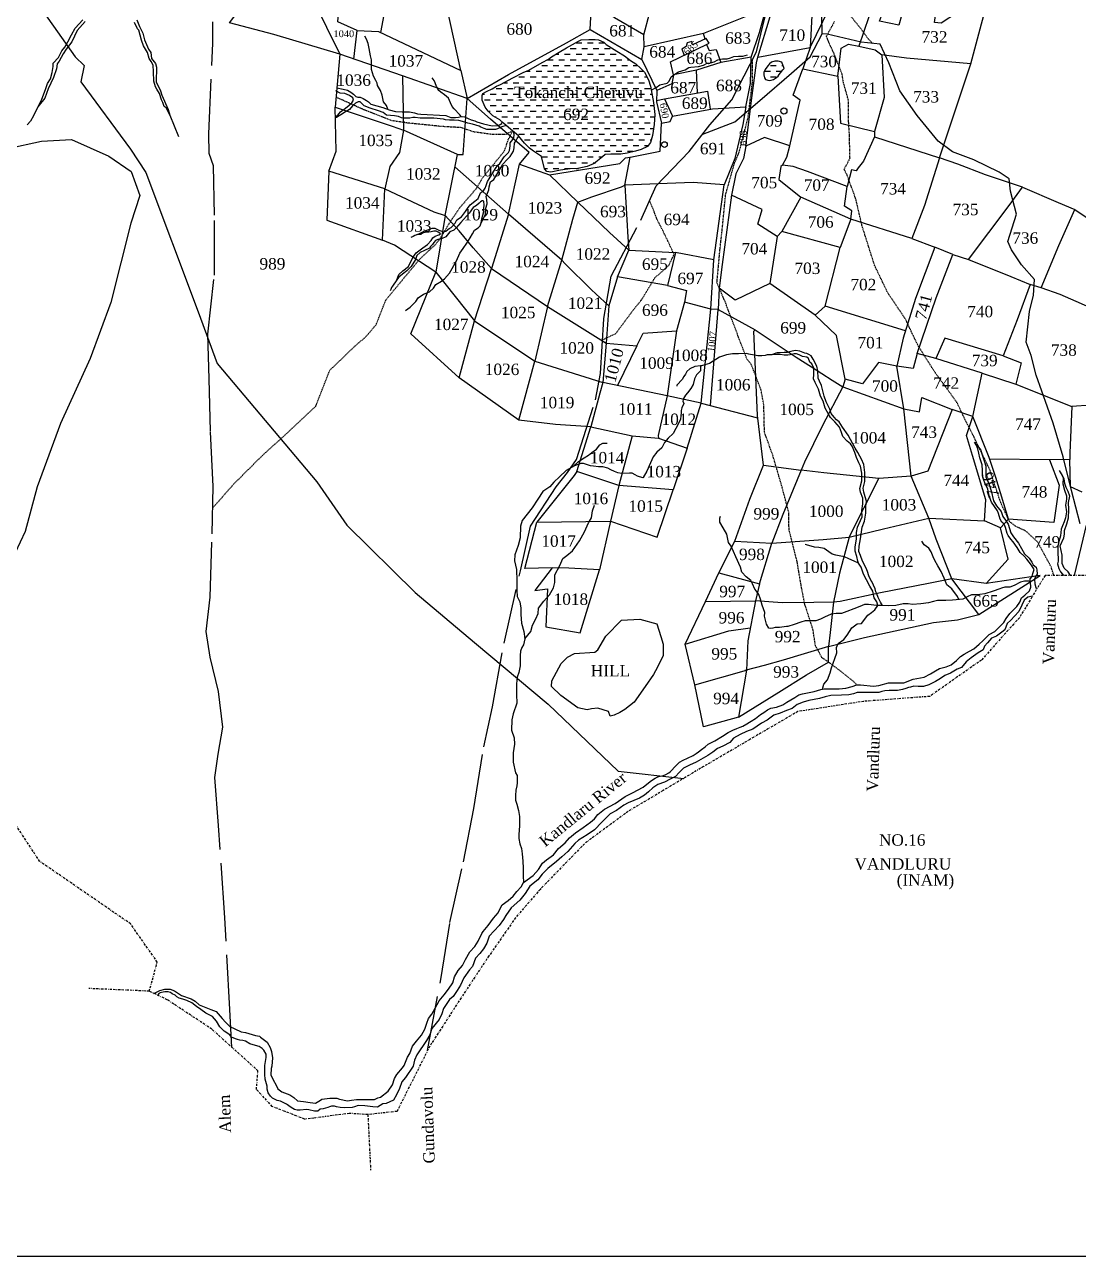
# Model space of a CAD drawing. Header units: inches. Extents: x 36 to 754, y 139 to 910.
# Drawn here: x 324.4 to 554.9, y 139.4 to 409 of the extents above; entities that cross this region are included whole.
import ezdxf

# ---------------------------------------------------------------- set-up
doc = ezdxf.new("R2010")
doc.units = ezdxf.units.IN
doc.header["$MEASUREMENT"] = 0
for name, pattern in [('ACAD_ISO02W100', [15, 12, -3]), ('ACAD_ISO07W100', [3, 0, -3]), ('BORDER', [1.75, 0.5, -0.25, 0.5, -0.25, 0, -0.25])]:
    doc.linetypes.add(name, pattern=pattern)
for name, color, linetype in [('CARTTRACK', 30, 'ACAD_ISO02W100'), ('HILL', 8, 'Continuous'), ('NALA', 4, 'Continuous'), ('SURVEY_BND', 7, 'Continuous'), ('SURVEY_NO', 7, 'Continuous'), ('TEXT', 7, 'Continuous'), ('WATER_BODY', 4, 'Continuous')]:
    doc.layers.add(name, color=color, linetype=linetype)
doc.layers.add('FOOTPATH', color=150, linetype='ACAD_ISO07W100', lineweight=30)
doc.layers.add('VILL_BOUNDARY', color=6, linetype='BORDER', lineweight=30)
doc.styles.get("Standard").update_dxf_attribs({"font": 'TIMES.TTF'})

msp = doc.modelspace()

# ---------------------------------------------------------------- hatches: boundary and pattern name
at = {"layer": 'WATER_BODY'}
h = msp.add_hatch(dxfattribs=at)
h.set_pattern_fill('DASH', color=256, scale=10, style=0)
h.paths.add_polyline_path([(462.12, 387.09), (462.27, 389.29), (461.98, 391.9), (461.31, 395.46), (460.83, 396.88), (459.95, 398.56), (459.21, 399.37), (458.11, 400.37), (456.92, 401.09), (455.6, 402.1), (453.9, 403.13), (452.74, 403.88), (451.59, 404.59), (451.05, 405.09), (449.93, 405.61), (449.17, 405.68), (447.83, 405.68), (446.12, 405.64), (445.55, 405.31), (442.95, 403.9), (441.34, 402.91), (439.61, 401.94), (439.01, 401.38), (437.59, 400.65), (434.66, 398.97), (433.42, 398.45), (431.16, 397.34), (428.48, 395.85), (427.58, 395.49), (426.63, 394.88), (425.42, 394.35), (424.64, 393.89), (424.49, 393.48), (424.48, 392.93), (424.48, 392.45), (424.72, 391.94), (425.13, 390.88), (425.8, 390.05), (426.8, 389.01), (428.33, 388.13), (429.16, 387.39), (430.22, 386.42), (432.41, 384.66), (433.71, 383.04), (434.82, 381.91), (435.67, 381.28), (437.41, 380.09), (438.11, 377.41), (438.59, 376.8), (439.46, 376.71), (441.62, 377.12), (443.7, 377.39), (445.37, 377.47), (447.45, 377.93), (449, 378.55), (450.77, 380.01), (451.39, 380.55), (452.64, 380.61), (454.78, 380.6), (456.19, 380.81), (457.98, 381.26), (459.26, 381.65), (460.6, 382.28), (461.31, 383.16), (461.73, 384.7)])
h.paths.add_polyline_path([(490.27, 399.03), (490.52, 399.37), (490.02, 400.74), (489.19, 400.96), (488.5, 400.96), (487.75, 400.74), (487.35, 400.35), (486.97, 399.93), (486.38, 399.12), (486.07, 398.49), (486.05, 397.95), (486.21, 397.28), (486.41, 396.97), (487.22, 396.7), (487.66, 396.79), (488.16, 396.97), (488.43, 397.08), (488.83, 397.42), (489.24, 397.69), (489.46, 398.02), (489.75, 398.4)])
h.paths.add_polyline_path([(463.71, 382.7, 1), (464.97, 382.7, 1)])
h.paths.add_polyline_path([(430.81, 392.18), (459.69, 392.18), (459.69, 396.11), (430.81, 396.11)], flags=24)
h.paths.add_polyline_path([(441.54, 387.38), (448.35, 387.38), (448.35, 391.2), (441.54, 391.2)], flags=24)

# ---------------------------------------------------------------- linework, layer by layer
at = {"lineweight": 30}
msp.add_lwpolyline([(36.11, 909.96), (753.74, 909.96), (753.74, 139.44), (36.11, 139.44)], close=True, dxfattribs=at)
at = {"layer": 'CARTTRACK'}
for points in [[(412.53, 184.49), (415.48, 200.43), (417.43, 212.53), (420.36, 225.77), (422.64, 237.44), (424.8, 250.95), (426.7, 259.7), (429.25, 273.65), (432.85, 289.42), (435.02, 299.18), (440.62, 307.82), (443.15, 310.97), (445.09, 313.83), (449.25, 326.88), (450.32, 332.6), (451.11, 344.62), (452.66, 353.95), (459.2, 366.2), (462.5, 373.71), (469.75, 381.2), (474.27, 387.02), (479.05, 392.5), (484.45, 403.01), (487.82, 416.64)], [(555.3, 299.74), (553.37, 307.01), (551.55, 314.42), (549.36, 321.78), (545.65, 332.25), (544.55, 336.55), (543.45, 339.46), (544.17, 346.19), (545.04, 349.73), (545.31, 353.21), (542.43, 356.42), (540.24, 359.67), (539.48, 361.52), (541.34, 367.52), (540.05, 372.51), (539.75, 375.23), (537.54, 376.69), (531.98, 379.37), (527.32, 381.15), (524.22, 383.49), (519.64, 389.05), (515.84, 394.5), (513.42, 400.6), (511.49, 404.68), (507.34, 405.12), (499.93, 406.84), (498.81, 406.95), (498.65, 415.46)], [(369.74, 185.17), (369.28, 193.45), (368.21, 213.51), (366.78, 233.7), (366.03, 244.21), (366.72, 249.36), (367.75, 255.25), (366.77, 263.07), (365, 270.56), (364.08, 276.17), (364.94, 283.71), (365.4, 297.55), (365.63, 307.89), (365.06, 320.02), (364.77, 331.45), (364.48, 341.25), (365.91, 354.13), (365.91, 367.23), (365.68, 378.05), (364.77, 380.79), (364.71, 385.03), (365.57, 404.93), (365.57, 409.54)], [(472.7, 385.01), (479.74, 387.72), (485.18, 392.33), (492.16, 398.31), (496.24, 401.93), (498.81, 406.95)]]:
    msp.add_lwpolyline(points, dxfattribs=at)
at = {"layer": 'FOOTPATH', "ltscale": 0.0001}
for points in [[(549.51, 288.42), (548.91, 290.33), (546, 295.7), (543.35, 298.15), (541.16, 299.2), (539.81, 300.22), (537.89, 304.36), (535.46, 311.69), (533.18, 316.32), (532.01, 318.8), (530.14, 322.45), (528.28, 326.32), (527.38, 327.58), (523.5, 332.88), (519.93, 338.51), (518.55, 341.33), (517.13, 344.41), (513.17, 350.29), (510.31, 356.25), (507.55, 364.98), (506.22, 370.75), (504.21, 376.21), (503.64, 377.28), (504.93, 379.71), (504.78, 385.23), (504.63, 387.66), (504.63, 392.27), (503.49, 396.29), (503.19, 398.09), (501.45, 402.6), (500.37, 404.88), (499.77, 406.41), (501.57, 409.66)], [(503.87, 412.29), (507.15, 408.26), (508.96, 405.77), (509.87, 404.85)], [(506.41, 264.48), (505.64, 265.27), (502.84, 267.51), (500.56, 269.23), (498.79, 270.44), (497.37, 273.06), (496.81, 276.68), (495.04, 282.13), (494.22, 286.35), (493.36, 291.47), (491.6, 298.38), (491.51, 302.34), (489.96, 308.18), (488.02, 314.76), (486.21, 319.8), (486.08, 325.65), (485.47, 329), (484.44, 331.67), (483.32, 334.6), (482.33, 335.89), (480.99, 339.4), (477.67, 348.18), (475.82, 352.46), (476.51, 360), (476.98, 364.09), (477.72, 371.73), (479.65, 378.62), (480.69, 381.05), (482.63, 388.62), (483.62, 396.61), (483.58, 401.33)], [(365.52, 303.19), (370.1, 308.4), (376.41, 314.7), (382.43, 320.15), (388.05, 325.42), (391.11, 333.27), (394.66, 336.72), (396.58, 338.59), (398.99, 340.61), (401.21, 343.22), (403.38, 348.68), (407.51, 353.67), (410.95, 357.82), (414.14, 360.71), (415.22, 362.04), (417.5, 365.83), (419.66, 369.01), (423.25, 373.15), (424.55, 375.41), (429.34, 381.31), (430.19, 383.81), (431.12, 385.69), (429.65, 384.95), (426.41, 384.95), (422.68, 385.47), (419.8, 386.42), (415.64, 386.66), (408.16, 387.43), (404.6, 387.95), (401.46, 389.22), (398.55, 390.34), (392.46, 393.1)], [(450.81, 340.02), (453.67, 341.34), (457.61, 346.64), (459.3, 348.7), (462.26, 353.57), (465.31, 356.3), (466.44, 358.67), (465.08, 361.63), (463.98, 363.89), (462.77, 366.27), (462.07, 368.06), (461.76, 368.88), (461.06, 370.44)]]:
    msp.add_lwpolyline(points, dxfattribs=at)
at = {"layer": 'HILL', "ltscale": 0.0001}
msp.add_lwpolyline([(320.75, 381.87), (328.09, 383.44), (334.65, 383.79), (342.78, 380.21), (347.68, 376.8), (349.6, 371.56), (347.59, 365.54), (343.24, 348.16), (338.69, 335.93), (332.22, 321.7), (327.15, 307.83), (324.52, 298.05), (321.2, 291.06)], dxfattribs=at)
msp.add_lwpolyline([(452.11, 258.65), (449.74, 259.39), (448.4, 259.24), (447.45, 259), (445.43, 259.47), (441.65, 262.19), (439.67, 264.13), (439.71, 265.41), (441.76, 269.16), (443.1, 270.58), (444.64, 271.36), (449.1, 271.68), (449.77, 272.15), (451.51, 275.15), (454.91, 278.67), (458.94, 278.87), (462.69, 277.81), (463.56, 275.09), (464.07, 273.39), (464.07, 270.95), (462.85, 268.34), (461.98, 266.73), (460.12, 264.1), (457.75, 260.67), (455.7, 259.13), (454.55, 258.42), (453.33, 257.83), (452.46, 257.67)], close=True, dxfattribs=at)
at = {"layer": 'NALA'}
for points in [[(337.64, 409.67), (335.89, 407.67), (334.69, 405.16), (333.49, 403.57), (332.81, 402.55), (331.97, 400.97), (331.53, 400.35), (331.38, 399.27), (330.71, 397.38), (329.55, 394.88), (328.78, 392.87), (327.31, 390.97), (326.36, 388.98), (325.64, 387.84), (324.94, 387.01)], [(327.26, 390.87), (328.09, 392.44), (328.39, 393.21), (328.94, 394.78), (329.41, 396.06), (330.06, 397.1), (330.41, 398.49), (330.6, 399.8), (330.61, 400.51), (331.8, 401.77), (332.51, 403.22), (333.15, 404.01), (333.87, 405.19), (334.63, 406.74), (335.45, 408.15), (337.09, 409.97)], [(348.93, 410.02), (349.51, 408.55), (350.23, 407.1), (350.6, 405.66), (351.08, 404.59), (351.5, 403.6), (351.98, 402.83), (352.15, 401.55), (353.02, 400.46), (353.24, 399.63), (353.13, 396.44), (354.08, 394.45), (354.38, 393.54), (355.79, 390.39), (356.18, 389.11), (358.02, 384.51)], [(356.18, 389.11), (355.38, 390.72), (354.94, 391.05), (354.64, 391.94), (354.32, 392.51), (353.9, 393.88), (353.34, 394.81), (353, 395.35), (352.67, 396.62), (352.6, 398.63), (352.49, 400.1), (352.05, 400.91), (351.66, 401.53), (351.26, 402.86), (350.4, 404.3), (349.93, 405.59), (349.35, 407.73), (349.08, 408.01), (348.45, 409.43)], [(403.85, 390.43), (403.57, 391.25), (402.9, 392.05), (402.57, 393.5), (402.21, 394.52), (401.8, 395.25), (401.6, 395.65), (401.49, 396.15), (401.22, 396.74), (400.69, 397.66), (400.27, 399.15), (400.27, 401.28), (400.01, 402.16), (399.73, 403.72), (399.56, 404.84), (399.18, 405.78), (398.79, 406.43)], [(461.46, 394.65), (462.54, 395.18), (463.32, 395.75), (464.97, 396.16), (465.38, 396.58), (465.81, 397.56), (466.38, 397.98), (467.39, 398.62), (468.84, 399.06), (469.64, 399.54), (470.12, 399.67), (471.78, 399.79), (472.88, 400.1), (473.69, 400.53), (474.44, 400.58), (475.22, 400.85), (476.04, 401.22), (477.01, 401.45), (478.06, 401.5), (478.77, 401.68), (479.48, 401.98), (480.51, 402.09), (481.47, 402.09), (482.5, 402.34)], [(419.93, 388.81), (419.56, 389.22), (418.33, 390.53), (417.9, 391.05), (417.54, 391.87), (417.14, 392.83), (416.25, 393.57), (415.46, 394.17), (414.98, 394.53), (414.5, 395.4), (414.21, 396.24), (413.95, 396.74), (413.52, 397.31)], [(429.74, 386.86), (428.74, 386.56), (427.84, 386.17), (427.38, 385.98), (426.72, 386.04), (426.13, 386.04), (425.49, 386.04), (424.94, 386.22), (424.2, 386.52), (423.81, 386.71), (423.07, 386.96), (422.38, 387.16), (421.36, 387.37), (420.65, 387.58), (419.35, 387.99), (418.35, 388.05), (417.33, 388.05), (416.44, 388.1), (416, 388.29), (413.86, 388.5), (410.94, 388.46), (409.78, 388.67), (409.29, 388.67), (408.64, 388.52), (407.93, 388.52), (407.36, 388.52), (406.83, 388.56), (406.15, 388.89), (405.31, 389.01), (403.52, 389.16), (402.78, 389.71), (401.76, 390.07), (399.95, 390.7), (398.64, 391.19), (397.75, 392.06), (397.31, 392.07), (396.78, 391.77), (396.38, 391.43), (396.08, 391.21), (395.47, 390.41), (394.6, 389.88), (393.56, 389.19), (392.59, 388.6), (392.37, 388.56), (392.88, 389.14), (393.47, 389.84), (394.55, 390.71), (395.37, 391.31), (395.98, 391.88), (396.33, 392.43), (396.21, 392.92), (395.43, 393.47), (394.41, 393.86), (393.39, 393.98), (392.49, 394.45)], [(392.67, 395.12), (394.05, 394.87), (395, 394.65), (395.74, 394.17), (396.36, 393.77), (396.85, 393.2), (397.24, 393.12), (397.81, 393.09), (398.46, 392.8), (399.2, 392.34), (399.6, 392.03), (400.12, 391.55), (402.71, 390.79), (404.15, 390.34), (405.49, 389.94), (406.96, 389.88), (408.61, 389.86), (409.65, 389.66), (410.32, 389.44), (411.05, 389.37), (416.53, 389.08), (417.6, 388.64), (418.67, 388.64), (419.32, 388.71), (419.6, 388.79), (420.18, 388.82), (420.62, 388.79), (421.44, 388.42), (422.07, 388.12), (422.88, 387.87), (423.31, 387.68), (424.73, 387.27), (426.65, 386.8), (427.97, 386.92), (428.44, 387.14), (428.77, 387.31), (428.83, 387.69)], [(410.29, 363.04), (411.9, 363.82), (412.77, 364.16), (413.55, 364.44), (414.12, 364.44), (415.01, 363.99), (415.4, 363.83), (416.11, 363.59), (416.55, 363.77), (416.85, 364.09), (417.22, 364.35), (417.68, 364.58), (418.55, 365.52), (418.96, 366.21), (419.92, 366.9), (420.8, 368.1), (421.25, 368.73), (421.82, 369.55), (422.83, 370.31), (423.58, 370.89), (424.14, 372.15), (424.82, 372.73), (425.09, 373.15), (425.36, 373.74), (425.62, 374.63), (426.02, 375.25), (427.35, 377.48), (427.93, 378.23), (428.36, 378.59), (429.31, 380.06), (430.25, 381), (430.42, 381.38), (430.56, 382.42), (430.59, 383.08), (431.16, 383.82), (431.39, 384.34), (431.44, 384.71), (431.36, 385.5)], [(424.27, 365.56), (425.2, 367.42), (425.3, 368.82), (425.55, 369.76), (425.46, 370.72), (425.32, 371.33), (425.96, 372.78), (426.03, 373.5), (426.28, 374.56), (426.99, 375.07), (428.15, 376.92), (428.62, 377.79), (429.02, 378.43), (429.97, 379.46), (430.56, 380.11), (431.33, 381.3), (431.47, 382.01), (431.56, 383), (431.87, 383.61), (432.13, 384.03), (432.46, 384.58)], [(407.7, 346.39), (408.72, 347.15), (409.94, 348.37), (410.49, 349.21), (411.67, 349.97), (412.94, 350.5), (413.83, 351.29), (414.36, 352.13), (415.57, 352.81), (416.25, 353.36), (417.31, 354.59), (418.82, 357.28), (419.56, 358.97), (420.3, 360), (421.09, 361.16), (421.83, 362.28), (422.34, 363.2), (422.76, 363.95), (423.62, 364.51), (424.04, 364.91), (424.27, 365.56), (424.43, 366.49), (424.83, 368.05), (424.83, 368.74), (424.9, 369.5), (424.86, 370.26), (424.67, 370.4), (424.46, 370.43), (424.07, 370.2), (423.81, 369.91), (423.21, 369.37), (422.52, 368.93), (422.1, 368.43), (421.87, 368), (421.62, 367.72), (419.8, 365.67), (418.78, 364.49), (418.29, 363.95), (417.43, 363.6), (416.49, 362.56), (415.57, 362.09), (414.74, 361.96), (414.26, 361.73), (413.86, 361.26), (413.57, 360.85), (413.15, 360.4), (412.93, 360.02), (411.86, 359.5), (410.92, 359.12), (410.16, 358.46), (409.86, 357.56), (408.97, 356.04), (408, 355.09), (407.02, 354.39), (406.23, 353.71), (405.79, 353.09), (404.87, 351.71), (404.63, 351.42), (404.48, 351.01), (404.38, 350.74)], [(405.79, 353.09), (406.26, 354.29), (407.1, 355.11), (408.33, 356.01), (409.32, 357.97), (410.04, 359.04), (411.52, 360.14), (412.51, 360.82), (413.3, 361.75), (413.66, 362.33), (414.22, 362.67), (414.96, 362.94), (415.37, 363.15), (415.21, 363.31), (414.85, 363.56), (414.41, 363.75), (413.89, 363.75), (413.34, 363.63), (412.79, 363.57), (412.02, 363.48), (411.44, 363.31), (411.02, 363.06), (410.29, 363.04), (409.74, 362.85), (409.34, 362.6), (408.88, 362.36)], [(498.92, 263.55), (499.19, 264.61), (500.04, 265.61), (500.59, 267.12), (500.88, 268.21), (501.64, 270.27), (502.01, 271.52), (501.98, 272.68), (502.34, 273.53), (503.56, 274.42), (504.29, 275.37), (505.3, 276.96), (506.48, 277.82), (507.43, 277.89), (508.81, 279.75), (509.61, 280.31), (510.33, 280.92), (511.01, 281.87), (510.79, 282.66), (510.23, 283.57), (509.94, 284.96), (509.25, 286.07), (508.52, 287.51), (507.85, 288.74), (507.39, 290.27), (506.8, 291.13), (506.62, 291.55), (506.45, 292.61), (506.08, 293.72), (506.06, 294.67), (506.36, 296.4), (506.37, 297.84), (506.59, 298.97), (507.25, 300.42), (507.62, 301.24), (507.53, 302.68), (507.75, 304.13), (507.7, 305.31), (507.24, 306.69), (507.08, 307.44), (507.5, 309.13), (507.48, 310.84), (507.19, 312.38), (506.88, 313.09), (506.33, 314.21), (505.95, 315.31), (505.43, 316.69), (505.02, 317.2), (504.27, 317.8), (503.36, 318.85), (503.06, 319.68), (502.6, 320.9), (501.63, 322.08), (500.68, 322.98), (500.14, 323.86), (499.53, 325.03), (499.06, 326.56), (498.5, 327.67), (498.01, 329.16), (497.33, 330.67), (496.96, 331.48), (497.02, 332.43), (497.02, 333.78), (496.56, 334.72), (496.16, 335.09), (495.85, 335.93), (495.5, 336.2), (494.55, 336.37), (493.78, 336.73), (493.21, 336.93), (492.72, 336.93), (491.85, 336.73), (491.3, 336.62), (490.56, 336.62), (489.74, 336.77), (489.26, 336.77), (488.86, 336.77), (487.8, 336.67), (486.81, 336.67), (486.37, 336.57), (485.61, 336.51), (484.76, 336.51), (482.83, 336.82), (482.31, 336.99), (480.54, 336.95), (479.19, 336.91), (477.9, 336.72), (477.27, 336.49), (476.4, 336.2), (474.22, 334.83), (473.17, 334.51), (472.45, 334.33), (472.25, 334.31), (472.23, 333.21), (471.37, 332.35), (470.92, 331.42), (470.59, 330.21), (470.1, 329.37), (469.41, 328.42), (468.95, 327.88), (468.5, 327.18), (468.38, 326.59), (468.55, 326.04), (468.14, 325.08), (468.02, 324.52), (468.03, 324.05), (467.93, 323.41), (467.86, 322.55), (466.86, 320.57), (466.24, 319.47), (465.15, 318.47), (464.36, 317.5), (463.74, 316.35), (462.65, 315.44), (461.87, 314.38), (461.32, 313.09), (460.48, 311.28), (459.67, 309.85), (459.64, 309.82), (458.46, 310.14), (457.94, 310.46), (457.28, 310.78), (456.72, 310.83), (454.96, 310.77), (454.11, 310.91), (453.43, 311.19), (452.63, 311.53), (451.99, 311.9), (450.85, 312.18), (449.91, 312.18), (448.82, 312.36), (448.16, 312.45), (446.66, 312.9), (446.03, 312.9), (444.67, 312.45), (442.81, 311.43), (441.36, 310.01), (440.15, 308.86), (439.24, 307.8), (437.73, 306.78), (436.66, 305.09), (435.41, 303.23), (433.22, 300.42), (432.83, 299.2), (432.75, 296.68), (432.31, 295.01), (431.6, 292.94), (431.53, 291.64), (432, 289.71), (432.02, 287.27), (432.07, 285.11), (432.15, 283.82), (432.7, 282.64), (432.91, 281.29), (432.91, 279.86), (433.04, 277.99), (433.58, 276.14), (433.79, 274.58), (433.53, 273.26), (433.14, 272.66), (432.85, 271.86), (432.77, 270.92), (432.77, 269.62), (432.77, 268.63), (432.46, 267.2), (432.15, 266.21), (431.99, 264.71), (431.99, 262.37), (432.05, 260.52), (431.24, 258.13), (430.98, 256.85), (430.92, 254.59), (431.44, 252.87), (431.55, 251.52), (431.26, 249.65), (431.26, 247.59), (431.73, 245.25), (432.09, 244.68), (432.09, 243.07), (432.07, 242.39), (431.83, 241.43), (431.78, 240.31), (431.78, 239.27), (432.07, 238.41), (432.38, 236.98), (432.64, 235.71), (432.61, 234.8), (432.66, 233.67), (432.47, 231.73), (432.49, 230.84), (432.7, 229.74), (433.05, 228.7), (433.23, 227.52), (433.38, 225.94), (433.41, 224.37), (433.45, 222.7), (433.51, 221.25)], [(512, 281.85), (511.6, 282.56), (511.12, 283.58), (510.76, 284.43), (510.6, 284.88), (510.43, 285.53), (509.68, 287.09), (509.45, 287.4), (509.05, 288.35), (508.73, 289.32), (508.45, 290.05), (507.65, 291.57), (507.22, 292.77), (506.86, 293.66), (506.9, 294.84), (507.22, 296.44), (507.45, 297.94), (507.6, 299), (508.07, 300.33), (508.41, 302.09), (508.36, 303.51), (508.55, 304.72), (508.26, 305.61), (507.94, 306.66), (507.79, 307.56), (508.19, 309), (508.17, 310.24), (508.16, 310.96), (507.98, 312.69), (507.45, 313.86), (507.05, 314.53), (506.62, 315.31), (506.09, 316.29), (504.51, 319.1), (503.31, 320.9), (502.58, 322.01), (501.94, 322.49), (501.43, 323.05), (500.78, 323.89), (500.48, 324.82), (499.68, 326.45), (499.25, 327.67), (498.67, 330.03), (498.27, 330.95), (497.95, 331.62), (497.91, 333.2), (497.68, 334.24), (496.86, 335.78), (496.4, 336.47), (495.92, 336.8), (495.47, 337.01), (495.03, 337.08), (493.92, 337.51), (492.99, 337.62), (492.28, 337.48), (491.97, 337.41), (491.18, 337.21), (490.52, 337.19), (489.53, 337.16), (488.96, 337.15), (488.68, 337.07), (487.8, 336.67)], [(472.25, 334.31), (470.96, 334.17), (469.89, 333.67), (469.27, 333.07), (468.91, 332.48), (468.57, 332), (468.25, 331.32), (467.06, 330.06), (467.06, 329.88)], [(352.65, 196.97), (353.97, 197.59), (355.08, 197.9), (356.2, 197.9), (357.2, 197.52), (358.72, 196.54), (360.8, 195.78), (361.69, 195.31), (362.59, 194.48), (365.13, 193.43), (366.25, 193.01), (367.62, 191.48), (368.3, 190.67), (369.25, 189.75), (370.39, 189.2), (371.72, 188.58), (372.73, 188.43), (373.43, 188.22), (374.86, 187.8), (375.73, 187.64), (376.01, 187.39), (377.41, 186.28), (378.08, 185.11), (378.36, 184.3), (378.58, 182.86), (378.49, 181.06), (378.32, 180.55), (378.26, 179.18), (378.78, 178.04), (379.39, 176.93), (379.74, 176.11), (380.65, 175.41), (382.39, 174.76), (383.25, 174.2), (384.1, 173.46), (385.42, 173.31), (386.86, 173.11), (387.99, 172.94), (388.38, 173.15), (389.12, 173.63), (389.38, 173.81), (391.17, 174.04), (392.65, 174.05), (393.28, 173.83), (395.03, 173.51), (395.88, 173.64), (396.96, 173.76), (398.23, 173.78), (399.44, 173.78), (400.92, 173.78), (401.67, 174.1), (402.21, 174.28), (403.93, 175.6), (404.85, 176.97), (405.27, 178.38), (405.81, 179.23), (407.05, 180.68), (407.43, 181.19), (408.16, 183.04), (408.63, 183.85), (409.25, 185.41), (410.13, 186.53), (411.21, 187.83), (411.94, 189.18), (412.36, 190.5), (412.76, 191.51), (413.45, 192.44), (414.22, 193.78), (415.07, 195.32), (416.15, 196.7), (417.07, 197.89), (418.08, 199.28), (418.45, 200.62), (419.21, 202.01), (420.15, 203.12), (420.81, 204.38), (421.76, 206.11), (422.87, 207.21), (423.58, 208.39), (424.4, 210.08), (424.69, 210.56), (425.77, 211.83), (426.98, 213.46), (427.97, 214.64), (428.44, 215.57), (428.85, 216.38), (430.14, 217.34), (431.25, 218.24), (432.07, 219.26), (432.97, 220.3), (433.51, 221.25), (435.65, 222.81), (436.81, 224.1), (437.68, 225.48), (438.57, 226.21), (440.04, 227.29), (441.18, 228.67), (442.62, 229.96), (443.59, 231.01), (444.91, 232.12), (446.59, 233.26), (448.14, 234.44), (449.02, 235.15), (449.78, 236.14), (451.23, 237.3), (453.56, 238.56), (455.76, 240.09), (457.5, 240.96), (458.47, 241.43), (459.72, 242.08), (461.22, 243.32), (461.69, 243.68), (462.3, 244.07), (462.92, 244.34), (463.41, 244.53), (464.15, 244.68), (464.66, 244.88), (465.3, 245.24), (465.63, 245.54), (465.78, 245.7), (466.68, 246.66), (467.64, 247.55), (468.42, 247.99), (469.41, 248.46), (470.59, 249.04), (471.27, 249.44), (471.82, 249.87), (472.44, 250.38), (473.25, 250.92), (473.87, 251.55), (475.38, 252.28), (477.07, 253.27), (478.25, 254.07), (479.27, 254.58), (480.15, 254.96), (480.9, 255.25), (481.45, 255.46), (481.84, 255.64), (482.02, 255.73), (483.29, 256.56), (484.28, 257.12), (485.34, 257.98), (486.05, 258.48), (486.86, 259.03), (487.33, 259.23), (487.64, 259.37), (488.82, 259.61), (490.25, 260.15), (491.1, 260.67), (492.83, 261.76), (493.71, 262.28), (494.51, 262.5), (497.11, 263.05), (498.58, 263.48), (499.3, 263.63), (501.14, 263.64), (502.58, 263.64), (503.98, 263.77), (505.43, 264.13), (506.41, 264.48), (507.23, 264.5), (510.06, 264.24), (511.24, 264.37), (513.32, 264.95), (514.79, 264.95), (516.68, 264.95), (518.74, 265.77), (521.12, 266.21), (522.55, 266.88), (523.65, 267.56), (524.52, 268.09), (525.93, 268.44), (527.02, 268.91), (528.2, 269.82), (529.09, 270.71), (529.88, 271.19), (531.05, 271.89), (532.04, 272.38), (533.17, 273.4), (533.98, 274.12), (534.71, 274.82), (535.35, 275.51), (536.57, 276.16), (537.46, 277.04), (538.59, 278.17), (539.1, 278.99), (539.92, 280.11), (541.41, 281.64), (542.1, 282.62), (542.47, 283.5), (543.17, 284.11), (544.18, 285.06), (544.5, 285.89), (544.43, 286.99), (544.37, 287.69), (544.74, 288.23), (544.9, 288.86), (545.2, 289.77), (544.62, 290.66), (543.59, 291.96), (543.01, 292.67), (542.16, 293.43), (541.46, 294.54), (540.63, 295.76), (540.1, 296.35), (539.54, 297.15), (539.33, 297.62), (538.93, 298.89), (538.63, 299.67), (538.12, 300.12), (537.79, 300.77), (537.44, 301.99), (537.16, 302.59), (535.86, 304.48), (535.51, 305.41), (535.19, 306.55), (535.07, 307.3), (534.42, 308.67), (534.2, 309.26), (533.9, 310.25), (533.9, 311.37), (533.84, 312.63), (533.36, 314.15), (533.09, 315.19), (532.86, 316.17), (532.55, 317), (532.17, 317.62), (532.85, 316.8), (533.53, 315.82), (533.85, 314.85), (534.34, 313.28), (534.65, 312.34), (534.66, 309.99), (535.35, 308.34), (535.81, 306.94), (536.3, 304.76), (536.97, 303.65), (538, 302.46), (538.37, 301.35), (538.94, 300.51), (539.54, 299.65), (540.14, 297.75), (540.68, 296.88), (541.75, 295.52), (542.41, 294.32), (543.12, 293.14), (544.15, 292.23), (544.69, 291.35), (545, 290.72), (545.68, 290.22), (545.8, 289.64), (545.89, 288.75), (545.51, 288.18), (545.29, 287.6), (545.34, 286.61), (545.56, 285.82), (545.89, 285.61)], [(444.37, 312.29), (445.51, 313.35), (446.75, 314.19), (447.75, 314.77), (448.45, 315.37), (449.46, 316.09), (450.24, 317.04), (450.87, 317.38), (451.79, 317.41), (451.79, 317.41)], [(553.13, 288.42), (552.68, 289.26), (551.75, 289.99), (551.32, 291.06), (551.33, 292.85), (550.88, 294.92), (551.68, 296.65), (551.85, 297.48), (551.83, 298.26), (552.38, 299.75), (552.73, 301.03), (552.76, 302.87), (552.73, 304.39), (552.99, 305.77), (552.65, 306.8), (552.23, 307.68), (551.95, 308.54), (551.78, 309.6), (551.19, 310.64), (550.77, 311.37), (551.52, 309.81), (551.5, 308.51), (551.88, 307.12), (552.26, 305.86), (552.28, 305.14), (552.08, 303.83), (552.26, 302.38), (552.08, 301.02), (551.8, 300.13), (551.39, 299.26), (551.12, 298.57), (551, 297.12), (550.62, 295.86), (550.41, 294.91), (550.41, 293.83), (550.44, 291.59), (550.32, 290.96), (550.64, 289.95), (550.94, 289.2), (551.38, 288.75), (551.62, 288.42)], [(433.79, 274.58), (435.13, 276.17), (435.51, 277.52), (436.24, 278.93), (436.73, 280.1), (436.77, 281.31), (437.97, 282.84), (439.23, 284.2), (440.1, 285.72), (440.35, 286.9), (440.37, 288.59), (441.46, 290.62), (442.11, 292.16), (442.98, 292.82), (444.21, 293.85), (445.78, 296.04), (446.84, 297.94), (447.71, 299.91), (448.38, 301.07), (448.63, 302.56), (449.01, 303.8)], [(544.43, 286.99), (544.01, 287.17), (543.09, 287.16), (542.25, 286.95), (540.82, 286.22), (539.88, 285.89), (538.76, 285.85), (538.04, 285.66), (537.69, 285.5), (536.21, 284.99), (534.4, 284.42), (533.32, 284.24), (532.46, 284.19), (531.47, 284.18), (530.53, 283.75), (529.57, 283.25), (528.16, 283.12), (527.32, 283.01), (525.86, 282.97), (524.62, 282.97), (524.03, 282.93), (523.18, 282.7), (522.09, 282.46), (520.45, 282.24), (518.63, 282.09), (517.63, 282.21), (516.53, 282.23), (514.97, 281.87), (513.38, 281.76), (511.81, 281.86), (510.74, 281.88), (508.95, 282.09), (508.11, 282.08), (507.07, 281.64), (505.78, 281.1), (504.23, 280.51), (503.08, 280.11), (501.9, 280.08), (500.78, 279.94), (499.37, 279.29), (498.48, 278.84), (497.45, 278.49), (496.16, 278.48), (495.15, 278.47), (494.17, 278.22), (492.72, 277.72), (491.33, 277.25), (491.06, 277.25), (489.5, 277.03), (488.58, 277.03), (488.04, 276.91), (487.54, 276.8), (487.17, 276.92), (486.65, 277.77), (486.26, 279.55), (486.31, 280.34), (485.73, 281.94), (485.35, 283.25), (484.98, 284.27), (484.49, 285), (484.1, 285.46), (483.62, 286.59), (483.22, 287.35), (482.21, 288.1), (481.27, 289.17), (480.95, 290.26), (479.93, 292.49), (478.94, 294.84), (478.32, 295.67), (478.02, 297.49), (477.15, 298.83), (476.43, 300.07), (476.42, 300.95), (476.57, 301.4)], [(506.8, 291.13), (505.85, 291.53), (504.68, 292.06), (503.69, 292.52), (502.56, 292.71), (501.82, 292.84), (501.01, 293.09), (500.29, 293.59), (499.26, 294.35), (498.11, 294.52), (497.17, 294.6), (495.41, 295.12), (495.13, 295.23)], [(528.74, 283.17), (528.47, 283.83), (527.19, 285.51), (526.12, 286.36), (525.49, 287.82), (524.88, 289.28), (524.15, 290.52), (523.51, 291.68), (523.11, 292.48), (522.69, 293.59), (522.19, 294.38), (521.17, 295.13), (520.66, 295.92)], [(544.86, 283.93), (543.84, 283.67), (543.04, 283.04), (542.51, 281.93), (541.83, 280.52), (540.93, 279.54), (540.13, 278.64), (539.33, 277.91), (538.81, 276.51), (538.13, 276.04), (536.99, 275.18), (535.89, 274.7), (535, 273.71), (534.35, 272.95), (534.04, 272.15), (532.99, 271.51), (531.44, 270.43), (530.3, 269.52), (529.29, 268.31), (528.35, 267.94), (526.93, 267.03), (525.65, 266.55), (524.74, 265.91), (523.65, 265.22), (522.87, 264.84), (522.17, 264.48), (521.02, 264.1), (519.8, 264.16), (518.86, 264.18), (518.19, 264.01), (517.73, 263.92), (517.14, 263.72), (516.4, 263.48), (515.34, 263.26), (514.28, 263.25), (513.5, 263.26), (512.53, 263.19), (511.86, 263.03), (511.26, 262.84), (510.37, 262.85), (507.76, 262.84), (506.51, 262.83), (505.72, 262.55), (504.67, 262.32), (503.07, 262.27), (500.75, 262.14), (499.5, 261.86), (498.24, 261.48), (495.91, 261.08), (494.65, 260.68), (493.37, 260.2), (492.27, 259.31), (491, 258.87), (489.63, 258.3), (488.23, 257.86), (486.8, 256.77), (485.56, 256.13), (483.69, 254.82), (482.29, 254.26), (480.89, 253.63), (479.46, 252.81), (478.62, 251.88), (477.09, 251.09), (475.93, 250.6), (474.92, 249.76), (473.81, 249.01), (471.27, 247.57), (469.81, 246.93), (468.47, 246.24), (467.56, 245.33), (466.77, 244.45), (465.56, 243.85), (464.38, 243.23), (462.87, 242.69), (461.77, 241.96), (460.86, 241.09), (459.95, 240.35), (458.85, 239.69), (456.42, 238.65), (455.47, 238.14), (453.82, 236.98), (452.43, 236.29), (451.37, 235.18), (450.61, 234.42), (449.04, 232.78), (447.4, 231.66), (445.51, 230.51), (444.75, 229.79), (443.17, 228.03), (441.89, 226.86), (440.74, 225.84), (438.8, 224.34), (437.56, 223.06), (436.61, 221.81), (434.89, 220.41), (433.88, 218.87), (432.74, 217.37), (430.78, 215.69), (429.65, 214.05), (429.14, 213.13), (428.2, 211.84), (427.12, 210.65), (426, 209.49), (425.46, 207.97), (424.78, 206.74), (423.99, 205.73), (423.03, 204.72), (422.34, 202.9), (421.71, 202.16), (420.43, 200.36), (419.7, 198.82), (418.97, 197.64), (418.15, 196.34), (417.34, 195.66), (416, 193.68), (415.61, 192.51), (415.09, 191.3), (413.48, 189.29), (413, 187.95), (412.29, 186.68), (410.17, 183.55), (409.67, 182.34), (409.41, 181.03), (407.68, 178.6), (406.9, 177.6), (406.38, 176.19), (405.71, 174.8), (405.07, 173.6), (403.44, 172.88), (402.72, 172.82), (401.57, 172.11), (400.54, 172.15), (398.82, 172.36), (397.37, 172.43), (396.52, 172.15), (396.01, 172.02), (394.33, 171.92), (393.38, 172.04), (392.62, 172.14), (392.18, 172.3), (391.52, 172.29), (391.11, 172.18), (390.68, 171.99), (389.7, 171.74), (389.05, 171.67), (388.55, 171.23), (387.77, 171.22), (386.56, 171.49), (386.04, 171.56), (384.64, 171.42), (384.01, 171.42), (383.45, 171.6), (382.66, 171.99), (382.21, 172.37), (381.92, 172.58), (381.7, 172.72), (380.8, 173.22), (380.33, 173.39), (379.65, 173.55), (378.62, 174.06), (378.15, 174.51), (377.68, 175.21), (377.46, 176.02), (377.43, 176.68), (377.01, 178.23), (376.91, 179.27), (376.91, 180.1), (376.91, 181.23), (377.22, 182.94), (377.22, 183.71), (376.73, 184.54), (376.37, 184.96), (375.71, 185.37), (374.9, 185.55), (373.67, 185.97), (372.69, 186.56), (372.15, 186.7), (371.48, 186.76), (370.95, 186.93), (370.55, 187.07), (369.62, 187.43), (369.25, 187.92), (368.07, 188.75), (367.12, 189.66), (366.38, 190.9), (365.45, 191.95), (364.06, 192.69), (362.91, 193.49), (361.98, 194.15), (360.94, 194.91), (359.88, 195.45), (358.96, 195.72), (358.22, 195.96), (357.69, 196.25), (357.31, 196.57), (356.69, 196.87), (356.29, 197.15), (355.79, 197.3), (355.36, 197.3), (355.04, 197.3), (354.31, 197.18), (354.05, 197.12), (353.73, 196.93), (353.53, 196.57)]]:
    msp.add_lwpolyline(points, dxfattribs=at)
msp.add_lwpolyline([(490.52, 399.37), (490.02, 400.74), (489.19, 400.96), (488.5, 400.96), (487.75, 400.74), (487.35, 400.35), (486.97, 399.93), (486.38, 399.12), (486.07, 398.49), (486.05, 397.95), (486.21, 397.28), (486.41, 396.97), (486.41, 396.97), (487.22, 396.7), (487.66, 396.79), (488.16, 396.97), (488.43, 397.08), (488.83, 397.42), (489.24, 397.69), (489.46, 398.02), (489.75, 398.4), (490.27, 399.03)], close=True, dxfattribs=at)
at = {"layer": 'SURVEY_BND'}
for points in [[(530.88, 433.93), (539.69, 429.92), (536.26, 418.76), (534.44, 419.32), (531.86, 416.32), (526.98, 414.91), (528.44, 411.58), (524.87, 409.24), (523.38, 409.39), (524.04, 414.14), (516.95, 413.53), (515.61, 408.83), (511.41, 409.7), (511.82, 410.86), (509.05, 410.65), (506.89, 404.22), (510.43, 403.47), (511.91, 402.36)], [(459.84, 406.75), (462.29, 416.12), (464.36, 424.88), (457.31, 425.51)], [(393.32, 402.47), (378.89, 406.8), (369.19, 409.32), (376.77, 419.31), (380.4, 418.57), (382.83, 414.95), (387.52, 414.38), (393.32, 402.47)], [(419.83, 398.9), (416.73, 412.85), (415.72, 417.26), (404.4, 418.89), (402.21, 407.26)], [(448.07, 407.87), (448.44, 414.77), (435.67, 418.77)], [(531.36, 400.41), (536.26, 418.76)], [(325.58, 415.92), (335.43, 401.88), (337.39, 400.02), (336.71, 396.46), (347.54, 381.73), (350.88, 376.59), (362.33, 346.14), (366.52, 334.81), (388.27, 308.94), (394.85, 299.42), (409.84, 284.71), (422.8, 273.76), (438.94, 260.29), (454.19, 245.63), (468.55, 244.04)], [(496.18, 403.94), (501.79, 415.4), (507.94, 413.28), (507.8, 411.63), (504.94, 411.71), (501.13, 414.04)], [(396.42, 401.41), (397.14, 407.67), (392.9, 409.6), (393.18, 413.26), (387.52, 414.38)], [(459.4, 401.31), (459.93, 404.07), (459.84, 406.75), (453.43, 410.43), (448.44, 414.77)], [(484.75, 401.81), (487.49, 410.71), (494.61, 412.81), (496.68, 412.34), (496.18, 403.94)], [(483.34, 401.85), (485.11, 407.25), (486.17, 410.96), (482.01, 410.64), (472.85, 406.99)], [(397.14, 407.67), (401.79, 407.46), (419.83, 398.9), (421.22, 392.8)], [(421.22, 392.8), (430.24, 398.03), (442.89, 404.95), (448.07, 407.87), (459.4, 401.31), (462.65, 394.54), (462.57, 392.07), (463.71, 387.42)], [(473.25, 405.8), (472.85, 406.99), (459.93, 404.07)], [(466.35, 397.97), (465.65, 400.85), (473.52, 404.59), (474.12, 403.3), (475.66, 403.55), (476.65, 400.64), (471.32, 399.01)], [(473.52, 404.59), (474.14, 404.92), (473.5, 405.92), (470.44, 404.54), (470.31, 405.24), (469.28, 404.95), (469.09, 404.14), (468.12, 403.57), (468.65, 402.27)], [(502.26, 397.66), (502.96, 403.83), (504.57, 404.66), (506.89, 404.22)], [(407.04, 397.78), (393.32, 402.47), (392.32, 390.86)], [(482.16, 390.94), (483.18, 396.11), (483.34, 401.85), (476.65, 400.64)], [(482.14, 382.36), (483.36, 392.39), (484.5, 400.63), (484.75, 401.81), (496.18, 403.94), (494.64, 399.26)], [(524.51, 379.82), (531.36, 400.41), (517.29, 401.61), (511.91, 402.36), (512.39, 393), (510.29, 385.56)], [(471.58, 394.02), (471.32, 399.01), (466.35, 397.97), (465.94, 395.99), (462.65, 394.54)], [(491.73, 382.44), (494.03, 392.43), (492.48, 393.54), (494.64, 399.26), (502.26, 397.66), (502.86, 387.42), (510.29, 385.56), (510.29, 384.37), (507.89, 379.05), (506.7, 377.64), (506.3, 376.97), (505.26, 377.15), (504.32, 373.55)], [(419.08, 380.55), (420.34, 380.55), (421.22, 392.8), (407.04, 397.78), (407.24, 385.88)], [(464.38, 392.69), (473.77, 394.43), (474.36, 390.45)], [(390.95, 376.92), (392.53, 381.27), (392.32, 390.86), (404.8, 386.72), (407.24, 385.88), (406.36, 380.96), (404.3, 377.89), (403.16, 373.01)], [(432.64, 378.4), (434.77, 380.99), (426.3, 388.25), (421.22, 392.8)], [(455.65, 373.83), (456.84, 379.93), (463.4, 381.28), (463.71, 387.42), (465.62, 387.75), (466.07, 388.96), (474.83, 390.54), (482.16, 390.94), (481.48, 387.1), (479.73, 379.7), (477.38, 373.9)], [(462.58, 392.36), (464.38, 392.69), (466.07, 388.96)], [(416.35, 367.21), (419.08, 380.55), (407.24, 385.88)], [(490.19, 378.2), (491.11, 379.98), (491.73, 382.44), (486.22, 384.24), (482.14, 382.36), (481.63, 379.67), (479.93, 376.29), (478.93, 371.31)], [(510.29, 384.37), (524.51, 379.82)], [(439.19, 376.08), (454.55, 378.55), (455.8, 379.8), (457.29, 380.03)], [(418.52, 377.81), (430.2, 367.51), (426.54, 355.63)], [(430.2, 367.51), (432.64, 378.4), (439.19, 376.08), (445.43, 370.09)], [(505.09, 366.38), (505.31, 368.22), (503.73, 369.2), (504.32, 373.55), (495.66, 376.79), (492.5, 377.95), (490.19, 378.2), (489.8, 377.89), (489.38, 375.04), (494.15, 371.2)], [(542.65, 373.39), (534.54, 376.11), (528.54, 378.4), (524.51, 379.82), (521.25, 369.38), (518.46, 362.15), (523.45, 360.28)], [(403.16, 373.01), (390.95, 376.92), (390.48, 366.14), (402.69, 361.78)], [(414.33, 354.8), (405.3, 360.71), (402.69, 361.78), (403.16, 373.01), (413.9, 367.98), (416.35, 367.21), (414.33, 354.8)], [(456.55, 359.6), (452.32, 363.5), (445.43, 370.09), (448.42, 371.31), (454.92, 373.5), (455.65, 373.83)], [(475.12, 357.5), (477.38, 373.9), (470.65, 374.43), (461.15, 374.06), (455.65, 373.83), (456.33, 362.46), (456.55, 359.6)], [(530.83, 357.58), (539.77, 369.36), (542.65, 373.39), (550.44, 370.05), (554.07, 368.53)], [(452.14, 347.41), (448.39, 350.91), (442.65, 356.61), (441.92, 357.43), (444.31, 366.37), (445.43, 370.09)], [(488.97, 362.61), (484.8, 365.28), (485.69, 368.51), (478.97, 371.65), (476.97, 356.44), (476.34, 351.26)], [(505.09, 366.38), (494.15, 371.2), (489.98, 363.7)], [(426.54, 355.63), (422.49, 360.14), (419.46, 363.84), (416.35, 367.21)], [(441.92, 357.43), (430.2, 367.51)], [(562.32, 344.66), (559.69, 346.05), (550.87, 349.88), (546.75, 351.33), (550.58, 360.61), (554.07, 368.53), (562.14, 363.14), (567.64, 359.69)], [(518.46, 362.15), (505.09, 366.38), (502.78, 360.21)], [(499.5, 347.35), (502.78, 360.21), (489.98, 363.7), (488.97, 362.61), (487.41, 352.3)], [(454.07, 353.78), (456.55, 359.6), (466.77, 359.07)], [(474.5, 346.67), (475.12, 357.5), (466.77, 359.07), (464.99, 351.88), (469.15, 350.75), (468.72, 348.23)], [(519.64, 337), (523.77, 349.18), (527.44, 358.68), (523.45, 360.28), (519.28, 349.02), (516.57, 340.34), (515.15, 334.26)], [(527.44, 358.68), (530.83, 357.58), (540.13, 353.82), (544.32, 352.12)], [(438.79, 347.25), (441.92, 357.43)], [(419.43, 331.68), (408.9, 341.33), (414.33, 354.8), (422.77, 344.14)], [(422.77, 344.14), (426.54, 355.63), (438.79, 347.25), (436, 335.33)], [(464.99, 351.88), (454.07, 353.78), (452.14, 347.41), (451.61, 339.29)], [(503.85, 331.41), (501.95, 340.95), (497.27, 345.41), (487.41, 352.3), (479.82, 348.67), (476.34, 351.26), (476.11, 346.59), (484.15, 342.17)], [(546.75, 351.33), (544.32, 352.12), (541.51, 344.36), (538.44, 336.49), (542.39, 334.98), (541.2, 330.26)], [(472.37, 326.15), (474.5, 346.67), (468.72, 348.23), (466.98, 341.98)], [(438.79, 347.25), (451.61, 339.29), (450.85, 330.68)], [(474.39, 325.63), (476.11, 346.59), (474.5, 346.67)], [(517.08, 341.96), (499.5, 347.35), (497.27, 345.41)], [(432.52, 322.38), (419.43, 331.68), (422.77, 344.14), (436, 335.33)], [(458.28, 338.67), (459.72, 341.42), (466.98, 341.98), (464.93, 327.73)], [(486, 312.54), (484.66, 323.41), (483.89, 341.92), (484.15, 342.17), (488.53, 339.23), (493.15, 336.21), (496.49, 334.11), (501.05, 331.18), (503.39, 329.73), (498.94, 321.22), (494.95, 313.22), (494.22, 311.48)], [(538.44, 336.49), (525.66, 340.34), (523.67, 335.93)], [(451.61, 339.29), (458.28, 338.67), (454.1, 330)], [(531.78, 323.22), (533.8, 332.69), (523.67, 335.93), (519.64, 337), (518.77, 333.68), (515.15, 334.26)], [(448.27, 320.94), (440.51, 321.46), (432.52, 322.38), (436, 335.33), (446.9, 331.9), (450.85, 330.68)], [(516.69, 324.87), (515.15, 334.26), (511.18, 335.04), (507.66, 330.38), (503.85, 331.41), (503.39, 329.73)], [(533.8, 332.69), (541.2, 330.26), (553.43, 325.37)], [(464.93, 327.73), (450.85, 330.68), (450.24, 328.3), (448.27, 320.94)], [(503.39, 329.73), (516.69, 324.87)], [(469.3, 316.3), (472.37, 326.15), (464.93, 327.73), (462.95, 319.02), (463.04, 318.45)], [(472.37, 326.15), (484.72, 322.95)], [(518.32, 310.16), (516.69, 324.87), (520.15, 324.2), (520.61, 327.36), (527.25, 324.76)], [(522.2, 300.94), (534.37, 300.37), (534.62, 304.98), (531.71, 314.68), (530.41, 319.02), (531.78, 323.22), (527.25, 324.76), (521.96, 311.25), (518.32, 310.16)], [(574.52, 320.84), (566.25, 323.14), (557.62, 325.71), (553.43, 325.37), (553, 315.24), (553.01, 313.77)], [(445.16, 311.17), (448.27, 320.94), (457.29, 318.97), (454.36, 308.14)], [(537.87, 298.84), (539.56, 300.76), (536.86, 309.87), (535.37, 314.26), (531.78, 323.22)], [(457.29, 318.97), (463.04, 318.45), (469.3, 316.3), (466.23, 307.13)], [(548.56, 313.75), (535.49, 313.89)], [(555.72, 306.67), (553.17, 307.83), (553.01, 313.77), (548.56, 313.75), (550.68, 308.16), (549.48, 300.05), (539.56, 300.76)], [(454.36, 308.14), (445.16, 311.17), (444.59, 310.3), (436.43, 300.08)], [(479.75, 295.9), (483, 305.15), (486, 312.54), (494.22, 311.48), (490.24, 301.74), (487.8, 295.53)], [(504.71, 296.81), (511.2, 309.67), (499.18, 310.87), (494.22, 311.48)], [(504.71, 296.81), (512.28, 298.61), (522.2, 300.94), (518.32, 310.16), (511.2, 309.67)], [(452.55, 300.34), (462.77, 296.81), (466.23, 307.13), (454.36, 308.14), (452.55, 300.34)], [(439.77, 290.08), (433.81, 289.93), (436.43, 300.08), (452.55, 300.34), (450.11, 289.68)], [(527.22, 287.66), (523.79, 296.37), (522.2, 300.94)], [(534.74, 286.66), (539.52, 291.96), (537.87, 298.84), (534.37, 300.37)], [(554.04, 288.42), (556.63, 299.47), (560.65, 299.65), (559.93, 291.84), (559.76, 288.42)], [(485.16, 286.59), (487.8, 295.53), (499.02, 296.27), (504.71, 296.81), (502.65, 288.95), (501.34, 282.57)], [(476.2, 289), (479.75, 295.9), (487.8, 295.53)], [(438.41, 277.21), (445.9, 275.9), (450.11, 289.68), (443.45, 290.03), (439.77, 290.08), (435.96, 285.13), (438.76, 285.53), (438.41, 277.21)], [(473.33, 282.72), (476.2, 289), (485.16, 286.59), (484.29, 282.89)], [(533.12, 279.88), (546.49, 288.42), (534.74, 286.66), (527.22, 287.66)], [(500.24, 272.92), (508.12, 274.82), (523.22, 278.16), (528.46, 278.71), (533.12, 279.88), (527.22, 287.66), (522.09, 286.66), (511.62, 284.62), (502.8, 282.73), (501.34, 282.57), (500.56, 275.97), (500.24, 272.92)], [(468.87, 273.39), (473.33, 282.72), (484.29, 282.89)], [(501.34, 282.57), (497.05, 282.48), (490.12, 282.46), (484.29, 282.89), (482.55, 274.11), (482.27, 267.7)], [(470.99, 264.53), (468.87, 273.39), (478.41, 276.35), (483.12, 276.98)], [(480.57, 257.42), (489.39, 262.91), (495.43, 266.67), (500.24, 269.45), (500.24, 272.92), (490.34, 269.86), (486.12, 268.73), (481.94, 267.61)], [(472.87, 255.29), (470.99, 264.53), (482.27, 267.7), (480.57, 257.42), (472.87, 255.29)]]:
    msp.add_lwpolyline(points, dxfattribs=at)
at = {"layer": 'VILL_BOUNDARY'}
for points in [[(559.76, 288.42), (547.59, 288.42), (541.98, 279.19), (533.67, 269.91), (522.34, 261.96), (507.9, 260.88), (493.5, 258.65), (472.9, 246.63), (456.39, 236.81), (446.86, 229.73), (437.14, 219.75), (431.76, 213.53), (425.94, 205.17), (419.86, 196.01), (413.01, 185.44), (405.84, 171.17), (399.47, 170.45), (395.4, 170.72), (387.63, 169.69), (385.63, 169.47), (378.57, 172.24), (375.09, 175.98), (375.42, 180.05), (365.34, 189.15), (355.57, 195.6), (351.64, 197.47), (353.41, 203.84), (347.57, 212.19), (327.67, 225.89), (322.01, 234.55)], [(351.64, 197.47), (338.4, 198.05)], [(399.47, 170.45), (400.06, 158.32)]]:
    msp.add_lwpolyline(points, dxfattribs=at)
at = {"layer": 'WATER_BODY'}
msp.add_lwpolyline([(437.41, 380.09), (435.67, 381.28), (434.82, 381.91), (433.71, 383.04), (432.41, 384.66), (430.22, 386.42), (429.16, 387.39), (428.33, 388.13), (426.8, 389.01), (425.8, 390.05), (425.13, 390.88), (424.72, 391.94), (424.48, 392.45), (424.48, 392.93), (424.49, 393.48), (424.64, 393.89), (425.42, 394.35), (426.63, 394.88), (427.58, 395.49), (428.48, 395.85), (431.16, 397.34), (433.42, 398.45), (434.66, 398.97), (437.59, 400.65), (439.01, 401.38), (439.61, 401.94), (441.34, 402.91), (442.95, 403.9), (445.55, 405.31), (446.12, 405.64), (447.83, 405.68), (449.17, 405.68), (449.93, 405.61), (451.05, 405.09), (451.59, 404.59), (452.74, 403.88), (453.9, 403.13), (455.6, 402.1), (456.92, 401.09), (458.11, 400.37), (459.21, 399.37), (459.95, 398.56), (460.83, 396.88), (461.31, 395.46), (461.98, 391.9), (462.27, 389.29), (462.12, 387.09), (461.73, 384.7), (461.31, 383.16), (460.6, 382.28), (459.26, 381.65), (457.98, 381.26), (456.19, 380.81), (454.78, 380.6), (452.64, 380.61), (451.39, 380.55), (450.77, 380.01), (449, 378.55), (447.45, 377.93), (445.37, 377.47), (443.7, 377.39), (441.62, 377.12), (439.46, 376.71), (438.59, 376.8), (438.11, 377.41)], close=True, dxfattribs=at)
for centre, radius in [((490.47, 390.05), 0.669), ((464.34, 382.7), 0.627)]:
    msp.add_circle(centre, radius, dxfattribs=at)

# ---------------------------------------------------------------- texts
at = {"layer": 'SURVEY_NO'}
for s, height, p in [('1040', 1.5, (391.95, 406.22)), ('680', 2.5, (429.78, 406.75)), ('681', 2.5, (452.27, 406.37)), ('683', 2.5, (477.61, 404.78)), ('710', 2.5, (489.47, 405.41)), ('732', 2.5, (520.58, 405.03)), ('684', 2.5, (461.02, 401.75)), ('1037', 2.5, (404.01, 399.78)), ('686', 2.5, (469.16, 400.33)), ('730', 2.5, (496.41, 399.64)), ('1036', 2.5, (392.58, 395.56)), ('687', 2.5, (465.62, 393.9)), ('688', 2.5, (475.62, 394.39)), ('731', 2.5, (505.09, 393.81)), ('Tokanchi Cheruvu', 2.5, (431.46, 392.89)), ('733', 2.5, (518.73, 391.92)), ('689', 2.5, (468.14, 390.52)), ('692', 2.5, (442.18, 388.07)), ('709', 2.5, (484.52, 386.66)), ('708', 2.5, (495.88, 385.91)), ('1035', 2.5, (397.39, 382.38)), ('691', 2.5, (472.09, 380.59)), ('1032', 2.5, (407.82, 375.05)), ('1030', 2.5, (422.87, 375.75)), ('692', 2.5, (446.87, 374.14)), ('705', 2.5, (483.34, 373.14)), ('707', 2.5, (494.81, 372.58)), ('734', 2.5, (511.5, 371.8)), ('1034', 2.5, (394.47, 368.7)), ('1023', 2.5, (434.43, 367.61)), ('693', 2.5, (450.25, 366.81)), ('735', 2.5, (527.36, 367.26)), ('1029', 2.5, (420.38, 366.12)), ('694', 2.5, (464.18, 365.09)), ('706', 2.5, (495.69, 364.52)), ('1033', 2.5, (405.82, 363.66)), ('704', 2.5, (481.17, 358.67)), ('736', 2.5, (540.44, 361.01)), ('1022', 2.5, (444.94, 357.51)), ('989', 2.5, (375.76, 355.38)), ('1028', 2.5, (417.69, 354.67)), ('1024', 2.5, (431.56, 355.87)), ('695', 2.5, (459.42, 355.3)), ('703', 2.5, (492.78, 354.39)), ('697', 2.5, (467.18, 352.18)), ('702', 2.5, (505.02, 350.83)), ('1021', 2.5, (443.22, 346.76)), ('696', 2.5, (459.43, 345.24)), ('1025', 2.5, (428.57, 344.72)), ('740', 2.5, (530.57, 344.92)), ('1027', 2.5, (413.93, 342.12)), ('699', 2.5, (489.66, 341.37)), ('701', 2.5, (506.57, 338.12)), ('1020', 2.5, (441.38, 336.97)), ('1008', 2.5, (466.28, 335.34)), ('738', 2.5, (548.87, 336.5)), ('1026', 2.5, (425.05, 332.28)), ('1009', 2.5, (458.84, 333.66)), ('739', 2.5, (531.55, 334.22)), ('742', 2.5, (523.13, 329.27)), ('1006', 2.5, (475.61, 328.92)), ('700', 2.5, (509.74, 328.64)), ('1019', 2.5, (437.09, 325.01)), ('1011', 2.5, (454.19, 323.61)), ('1012', 2.5, (463.71, 321.35)), ('1005', 2.5, (489.49, 323.52)), ('743', 2.5, (518.29, 318.54)), ('747', 2.5, (541.03, 320.29)), ('1004', 2.5, (505.25, 317.31)), ('1014', 2.5, (448.03, 312.95)), ('1013', 2.5, (460.44, 309.9)), ('744', 2.5, (525.35, 308)), ('748', 2.5, (542.44, 305.47)), ('1016', 2.5, (444.49, 304.03)), ('1015', 2.5, (456.47, 302.36)), ('1003', 2.5, (511.87, 302.65)), ('999', 2.5, (483.81, 300.69)), ('1000', 2.5, (495.95, 301.23)), ('1017', 2.5, (437.41, 294.71)), ('749', 2.5, (545.24, 294.54)), ('998', 2.5, (480.64, 291.8)), ('745', 2.5, (529.88, 293.3)), ('1001', 2.5, (494.51, 288.98)), ('1002', 2.5, (511.26, 290.26)), ('997', 2.5, (476.33, 283.67)), ('1018', 2.5, (440.1, 281.99)), ('665', 2.5, (531.78, 281.62)), ('996', 2.5, (476.18, 277.93)), ('991', 2.5, (513.56, 278.56)), ('992', 2.5, (488.46, 273.8)), ('995', 2.5, (474.6, 270.04)), ('HILL', 2.5, (448.23, 266.34)), ('993', 2.5, (488.12, 266.09)), ('994', 2.5, (475, 260.27))]:
    msp.add_text(s, height=height, dxfattribs=at).set_placement(p)
for s, height, rotation, p in [('685', 1.5, 43.2826, (469.37, 402.12)), ('690', 1.5, 279.877, (463.29, 391.67)), ('698', 1.5, 93.3702, (482.44, 382.49)), ('741', 2.5, 75.4584, (521.54, 344.13)), ('1007', 1.5, 83.0392, (475.21, 337.26)), ('1010', 2.5, 75.2404, (453.56, 330.46)), ('746', 2.5, 107.3, (537.7, 305.92)), ('Kandlaru River', 2.5, 39.2573, (438.23, 228.89))]:
    msp.add_text(s, height=height, rotation=rotation, dxfattribs=at).set_placement(p)
at = {"layer": 'TEXT'}
for s, rotation, p in [('Vandluru', 88.2081, (549.56, 268.97)), ('Vandluru', 88.2081, (511.05, 241.11)), ('Gundavolu ', 91.9772, (414.13, 159.82)), ('Alem', 91.9772, (369.57, 166.49))]:
    msp.add_text(s, height=2.5, rotation=rotation, dxfattribs=at).set_placement(p)
for s, p in [('NO.16', (511.25, 229.3)), ('VANDLURU', (505.9, 224.06)), ('(INAM)', (515.14, 220.54))]:
    msp.add_text(s, height=2.5, dxfattribs=at).set_placement(p)

doc.saveas('drawing.dxf')
